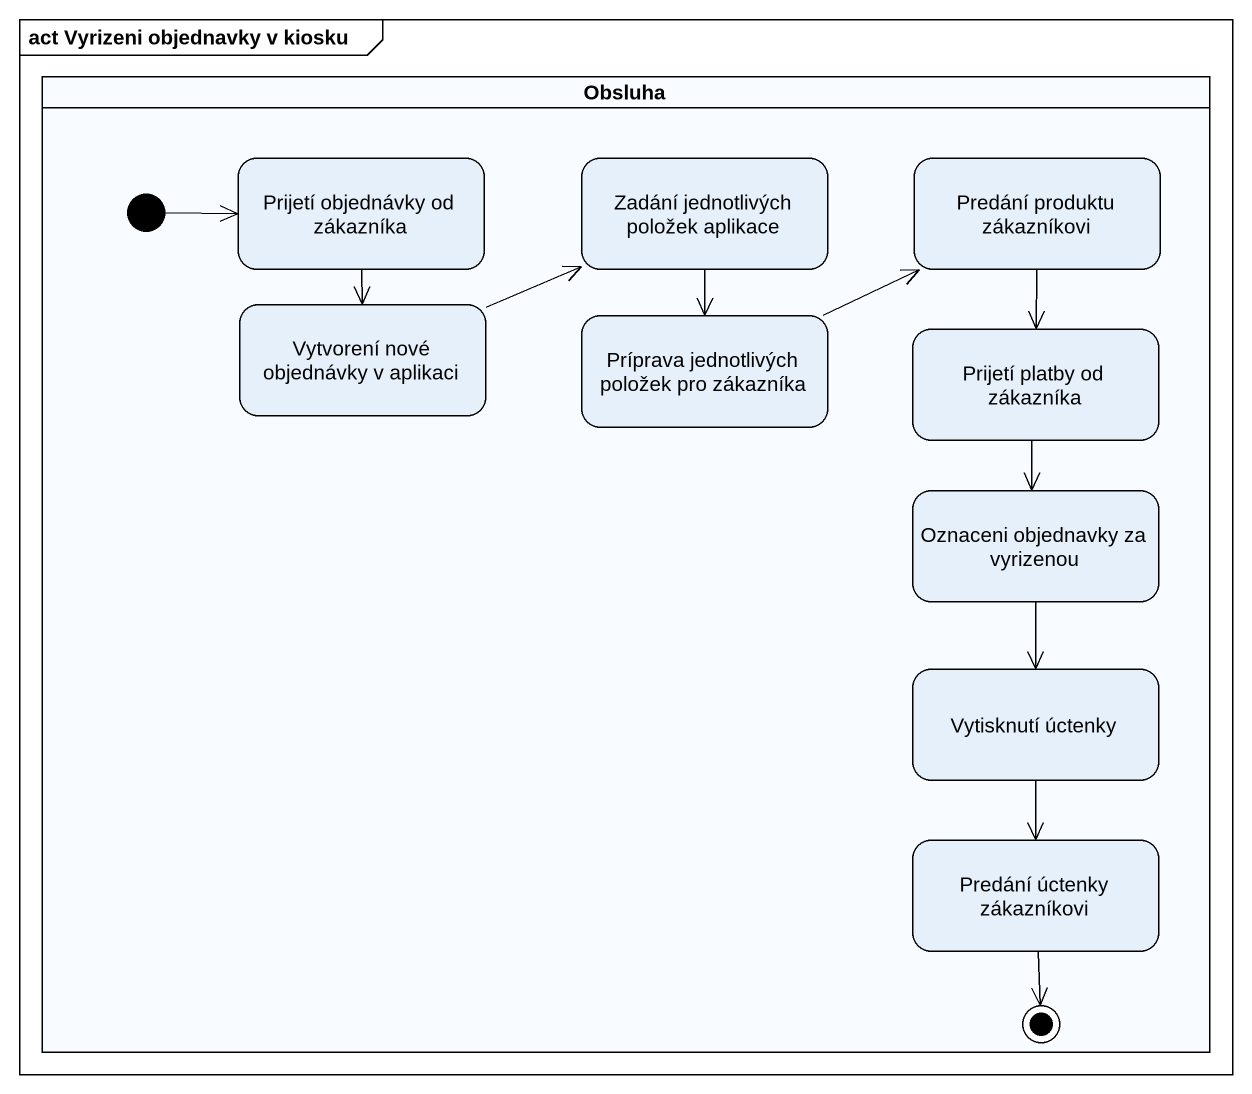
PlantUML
@startuml
mainframe act Vyrizeni objednavky v kiosku
hide empty description
state Obsluha <<partition>> {
  state "Prijetí objednávky od zákazníka" as Prijetí_objednávky_od
  state "Zadání jednotlivých položek aplikace" as Zadání_jednotlivých_položek
  state "Predání produktu zákazníkovi" as Predání_produktu_zákazníkovi
  state "Vytvorení nové objednávky v aplikaci" as Vytvorení_nové_objednávky_v
  state "Príprava jednotlivých položek pro zákazníka" as Príprava_jednotlivých
  state "Prijetí platby od zákazníka" as Prijetí_platby_od_zákazníka
  state "Oznaceni objednavky za vyrizenou" as Oznaceni_objednavky_za
  state "Vytisknutí úctenky" as Vytisknutí_úctenky
  state "Predání úctenky zákazníkovi" as Predání_úctenky_zákazníkovi
  [*] -right-> Prijetí_objednávky_od
  Predání_úctenky_zákazníkovi --> [*]
}
Prijetí_objednávky_od --> Vytvorení_nové_objednávky_v
Zadání_jednotlivých_položek --> Príprava_jednotlivých
Predání_produktu_zákazníkovi --> Prijetí_platby_od_zákazníka
Vytvorení_nové_objednávky_v -right-> Zadání_jednotlivých_položek
Príprava_jednotlivých -right-> Predání_produktu_zákazníkovi
Prijetí_platby_od_zákazníka --> Oznaceni_objednavky_za
Oznaceni_objednavky_za --> Vytisknutí_úctenky
Vytisknutí_úctenky --> Predání_úctenky_zákazníkovi
@enduml
